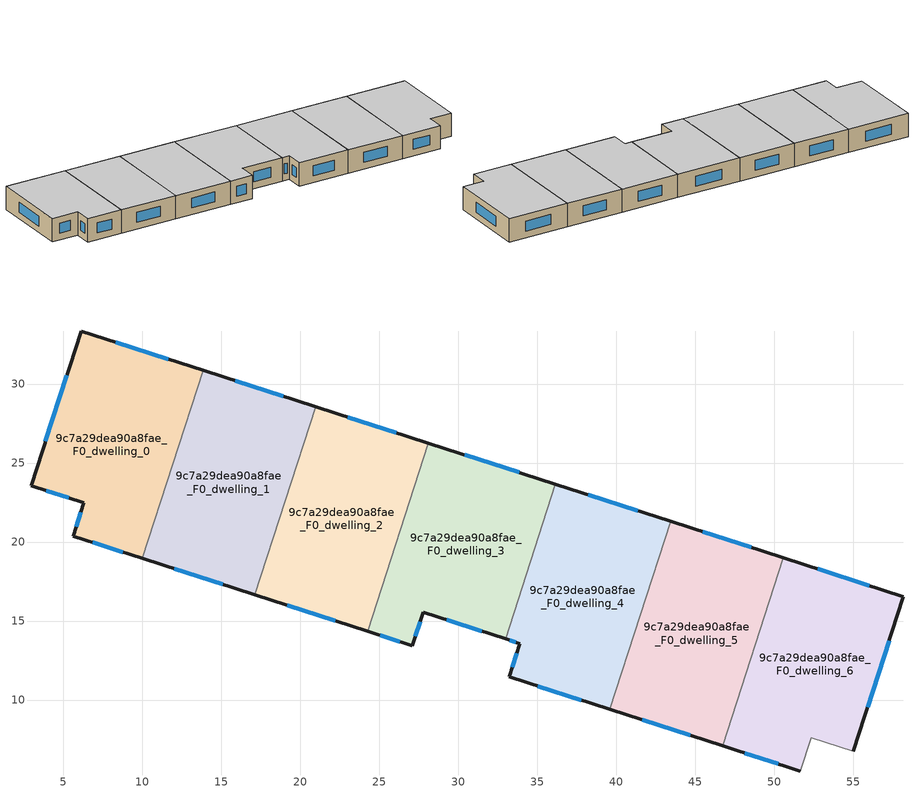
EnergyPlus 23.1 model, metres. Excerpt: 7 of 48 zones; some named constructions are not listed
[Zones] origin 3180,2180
9c7a29dea90a8fae_F0_dwelling_0
 floor ground (EU_floor_Construction): 13.85,30.87 10,18.96 5.62,20.38 6.31,22.49 2.97,23.57 6.13,33.36 z0
 wall outside (EU_wall_Construction): 13.85,30.87 6.13,33.36 2.97,23.57 6.31,22.49 5.62,20.38 10,18.96 z0:3
 wall to 9c7a29dea90a8fae_F0_dwelling_1 (EU_wall_Construction): 10,18.96 13.85,30.87 z0:3
 window (EU_Window_Construction): 5.22,30.56 3.87,26.37 / 11.64,31.58 8.33,32.65 / 6.88,19.97 8.75,19.37 / 6.11,21.89 5.82,20.98 / 3.92,23.26 5.35,22.8 z0.86:2.14
 ceiling to 9c7a29dea90a8fae_F1_dwelling_0 (EU_floor_Construction): 10,18.96 13.85,30.87 6.13,33.36 2.97,23.57 6.31,22.49 5.62,20.38 z3
9c7a29dea90a8fae_F0_dwelling_1
 floor ground (EU_floor_Construction): 20.97,28.56 17.13,16.66 10,18.96 13.85,30.87 z0
 wall outside (EU_wall_Construction): 10,18.96 17.13,16.66 / 20.97,28.56 13.85,30.87 z0:3
 wall to 9c7a29dea90a8fae_F0_dwelling_2 (EU_wall_Construction): 17.13,16.66 20.97,28.56 z0:3
 window (EU_Window_Construction): 12.04,18.31 15.09,17.32 / 18.94,29.22 15.88,30.21 z0.86:2.14
 ceiling to 9c7a29dea90a8fae_F1_dwelling_1 (EU_floor_Construction): 17.13,16.66 20.97,28.56 13.85,30.87 10,18.96 z3
9c7a29dea90a8fae_F0_dwelling_2
 floor ground (EU_floor_Construction): 28.1,26.26 24.26,14.36 17.13,16.66 20.97,28.56 z0
 wall outside (EU_wall_Construction): 17.13,16.66 24.26,14.36 / 28.1,26.26 20.97,28.56 z0:3
 wall to 9c7a29dea90a8fae_F0_dwelling_3 (EU_wall_Construction): 24.26,14.36 28.1,26.26 z0:3
 window (EU_Window_Construction): 19.17,16 22.22,15.02 / 26.06,26.92 23.01,27.91 z0.86:2.14
 ceiling to 9c7a29dea90a8fae_F1_dwelling_2 (EU_floor_Construction): 24.26,14.36 28.1,26.26 20.97,28.56 17.13,16.66 z3
9c7a29dea90a8fae_F0_dwelling_3
 floor ground (EU_floor_Construction): 36.15,23.66 32.99,13.87 27.78,15.55 27.1,13.44 24.26,14.36 28.1,26.26 z0
 wall outside (EU_wall_Construction): 36.15,23.66 28.1,26.26 / 24.26,14.36 27.1,13.44 27.78,15.55 32.99,13.87 z0:3
 wall to 9c7a29dea90a8fae_F0_dwelling_4 (EU_wall_Construction): 32.99,13.87 36.15,23.66 z0:3
 window (EU_Window_Construction): 33.85,24.4 30.4,25.52 / 29.27,15.07 31.5,14.35 / 27.29,14.05 27.58,14.95 / 25.07,14.1 26.28,13.7 z0.86:2.14
 ceiling to 9c7a29dea90a8fae_F1_dwelling_3 (EU_floor_Construction): 32.99,13.87 36.15,23.66 28.1,26.26 24.26,14.36 27.1,13.44 27.78,15.55 z3
9c7a29dea90a8fae_F0_dwelling_4
 floor ground (EU_floor_Construction): 43.44,21.31 39.6,9.41 33.22,11.46 33.91,13.58 32.99,13.87 36.15,23.66 z0
 wall outside (EU_wall_Construction): 43.44,21.31 36.15,23.66 / 32.99,13.87 33.91,13.58 33.22,11.46 39.6,9.41 z0:3
 wall to 9c7a29dea90a8fae_F0_dwelling_5 (EU_wall_Construction): 39.6,9.41 43.44,21.31 z0:3
 window (EU_Window_Construction): 41.36,21.98 38.23,22.99 / 35.04,10.88 37.78,9.99 / 33.71,12.97 33.42,12.07 / 33.25,13.79 33.64,13.66 z0.86:2.14
 ceiling to 9c7a29dea90a8fae_F1_dwelling_4 (EU_floor_Construction): 39.6,9.41 43.44,21.31 36.15,23.66 32.99,13.87 33.91,13.58 33.22,11.46 z3
9c7a29dea90a8fae_F0_dwelling_5
 floor ground (EU_floor_Construction): 50.57,19 46.72,7.1 39.6,9.41 43.44,21.31 z0
 wall outside (EU_wall_Construction): 39.6,9.41 46.72,7.1 / 50.57,19 43.44,21.31 z0:3
 wall to 9c7a29dea90a8fae_F0_dwelling_6 (EU_wall_Construction): 46.72,7.1 50.57,19 z0:3
 window (EU_Window_Construction): 41.63,8.75 44.69,7.76 / 48.53,19.66 45.48,20.65 z0.86:2.14
 ceiling to 9c7a29dea90a8fae_F1_dwelling_5 (EU_floor_Construction): 46.72,7.1 50.57,19 43.44,21.31 39.6,9.41 z3
9c7a29dea90a8fae_F0_dwelling_6
 floor ground (EU_floor_Construction): 58.17,16.55 55.01,6.76 52.33,7.62 51.65,5.51 46.72,7.1 50.57,19 z0
 wall outside (EU_wall_Construction): 46.72,7.1 51.65,5.51 / 55.01,6.76 58.17,16.55 50.57,19 z0:3
 wall adiabatic (EU_wall_Construction): 51.65,5.51 52.33,7.62 55.01,6.76 z0:3
 window (EU_Window_Construction): 48.13,6.65 50.24,5.97 / 56,17.25 52.74,18.3 / 55.91,9.56 57.26,13.75 z0.86:2.14
 ceiling to 9c7a29dea90a8fae_F1_dwelling_6 (EU_floor_Construction): 55.01,6.76 58.17,16.55 50.57,19 46.72,7.1 51.65,5.51 52.33,7.62 z3
[SCHEDULE:FILE] Column Number=1; Rows to Skip at Top=0; Number of Hours of Data=8760; Column Separator=Comma; Interpolate to Timestep=No; Minutes per Item=60; Adjust Schedule for Daylight Savings=Yes
Name | File
EU_Step8_GainSchedule_9c7a29dea90a8fae_F0_dwelling_2_f000 | ../../schedules/9c7a29dea90a8fae/9c7a29dea90a8fae_F0_dwelling_2_f000_gain.csv
EU_Step8_GainSchedule_9c7a29dea90a8fae_F0_dwelling_3_f000 | ../../schedules/9c7a29dea90a8fae/9c7a29dea90a8fae_F0_dwelling_3_f000_gain.csv
EU_Step8_GainSchedule_9c7a29dea90a8fae_F0_dwelling_4_f000 | ../../schedules/9c7a29dea90a8fae/9c7a29dea90a8fae_F0_dwelling_4_f000_gain.csv
EU_Step8_GainSchedule_9c7a29dea90a8fae_F0_dwelling_5_f000 | ../../schedules/9c7a29dea90a8fae/9c7a29dea90a8fae_F0_dwelling_5_f000_gain.csv
EU_Step8_GainSchedule_9c7a29dea90a8fae_F0_dwelling_6_f000 | ../../schedules/9c7a29dea90a8fae/9c7a29dea90a8fae_F0_dwelling_6_f000_gain.csv
EU_Step8_GainSchedule_9c7a29dea90a8fae_F1_dwelling_0_f000 | ../../schedules/9c7a29dea90a8fae/9c7a29dea90a8fae_F1_dwelling_0_f000_gain.csv
EU_Step8_GainSchedule_9c7a29dea90a8fae_F1_dwelling_1_f000 | ../../schedules/9c7a29dea90a8fae/9c7a29dea90a8fae_F1_dwelling_1_f000_gain.csv
EU_Step8_GainSchedule_9c7a29dea90a8fae_F1_dwelling_2_f000 | ../../schedules/9c7a29dea90a8fae/9c7a29dea90a8fae_F1_dwelling_2_f000_gain.csv
EU_Step8_GainSchedule_9c7a29dea90a8fae_F1_dwelling_3_f000 | ../../schedules/9c7a29dea90a8fae/9c7a29dea90a8fae_F1_dwelling_3_f000_gain.csv
EU_Step8_GainSchedule_9c7a29dea90a8fae_F1_dwelling_4_f000 | ../../schedules/9c7a29dea90a8fae/9c7a29dea90a8fae_F1_dwelling_4_f000_gain.csv
EU_Step8_GainSchedule_9c7a29dea90a8fae_F1_dwelling_5_f000 | ../../schedules/9c7a29dea90a8fae/9c7a29dea90a8fae_F1_dwelling_5_f000_gain.csv
EU_Step8_GainSchedule_9c7a29dea90a8fae_F1_dwelling_6_f000 | ../../schedules/9c7a29dea90a8fae/9c7a29dea90a8fae_F1_dwelling_6_f000_gain.csv
EU_Step8_GainSchedule_9c7a29dea90a8fae_F2_dwelling_0_f000 | ../../schedules/9c7a29dea90a8fae/9c7a29dea90a8fae_F2_dwelling_0_f000_gain.csv
EU_Step8_GainSchedule_9c7a29dea90a8fae_F2_dwelling_1_f000 | ../../schedules/9c7a29dea90a8fae/9c7a29dea90a8fae_F2_dwelling_1_f000_gain.csv
EU_Step8_GainSchedule_9c7a29dea90a8fae_F2_dwelling_2_f000 | ../../schedules/9c7a29dea90a8fae/9c7a29dea90a8fae_F2_dwelling_2_f000_gain.csv
EU_Step8_GainSchedule_9c7a29dea90a8fae_F2_dwelling_3_f000 | ../../schedules/9c7a29dea90a8fae/9c7a29dea90a8fae_F2_dwelling_3_f000_gain.csv
EU_Step8_GainSchedule_9c7a29dea90a8fae_F2_dwelling_4_f000 | ../../schedules/9c7a29dea90a8fae/9c7a29dea90a8fae_F2_dwelling_4_f000_gain.csv
EU_Step8_GainSchedule_9c7a29dea90a8fae_F2_dwelling_5_f000 | ../../schedules/9c7a29dea90a8fae/9c7a29dea90a8fae_F2_dwelling_5_f000_gain.csv
EU_Step8_GainSchedule_9c7a29dea90a8fae_F2_dwelling_6_f000 | ../../schedules/9c7a29dea90a8fae/9c7a29dea90a8fae_F2_dwelling_6_f000_gain.csv
EU_Step8_GainSchedule_9c7a29dea90a8fae_F3_dwelling_0_f000 | ../../schedules/9c7a29dea90a8fae/9c7a29dea90a8fae_F3_dwelling_0_f000_gain.csv
EU_Step8_GainSchedule_9c7a29dea90a8fae_F3_dwelling_1_f000 | ../../schedules/9c7a29dea90a8fae/9c7a29dea90a8fae_F3_dwelling_1_f000_gain.csv
EU_Step8_GainSchedule_9c7a29dea90a8fae_F3_dwelling_2_f000 | ../../schedules/9c7a29dea90a8fae/9c7a29dea90a8fae_F3_dwelling_2_f000_gain.csv
EU_Step8_GainSchedule_9c7a29dea90a8fae_F3_dwelling_3_f000 | ../../schedules/9c7a29dea90a8fae/9c7a29dea90a8fae_F3_dwelling_3_f000_gain.csv
EU_Step8_GainSchedule_9c7a29dea90a8fae_F3_dwelling_4_f000 | ../../schedules/9c7a29dea90a8fae/9c7a29dea90a8fae_F3_dwelling_4_f000_gain.csv
EU_Step8_GainSchedule_9c7a29dea90a8fae_F3_dwelling_5_f000 | ../../schedules/9c7a29dea90a8fae/9c7a29dea90a8fae_F3_dwelling_5_f000_gain.csv
EU_Step8_GainSchedule_9c7a29dea90a8fae_F3_dwelling_6_f000 | ../../schedules/9c7a29dea90a8fae/9c7a29dea90a8fae_F3_dwelling_6_f000_gain.csv
EU_Step8_GainSchedule_9c7a29dea90a8fae_F4_dwelling_0_f000 | ../../schedules/9c7a29dea90a8fae/9c7a29dea90a8fae_F4_dwelling_0_f000_gain.csv
EU_Step8_GainSchedule_9c7a29dea90a8fae_F4_dwelling_1_f000 | ../../schedules/9c7a29dea90a8fae/9c7a29dea90a8fae_F4_dwelling_1_f000_gain.csv
EU_Step8_GainSchedule_9c7a29dea90a8fae_F4_dwelling_2_f000 | ../../schedules/9c7a29dea90a8fae/9c7a29dea90a8fae_F4_dwelling_2_f000_gain.csv
EU_Step8_GainSchedule_9c7a29dea90a8fae_F4_dwelling_3_f000 | ../../schedules/9c7a29dea90a8fae/9c7a29dea90a8fae_F4_dwelling_3_f000_gain.csv
EU_Step8_GainSchedule_9c7a29dea90a8fae_F4_dwelling_4_f000 | ../../schedules/9c7a29dea90a8fae/9c7a29dea90a8fae_F4_dwelling_4_f000_gain.csv
EU_Step8_GainSchedule_9c7a29dea90a8fae_F4_dwelling_5_f000 | ../../schedules/9c7a29dea90a8fae/9c7a29dea90a8fae_F4_dwelling_5_f000_gain.csv
EU_Step8_GainSchedule_9c7a29dea90a8fae_F4_dwelling_6_f000 | ../../schedules/9c7a29dea90a8fae/9c7a29dea90a8fae_F4_dwelling_6_f000_gain.csv
